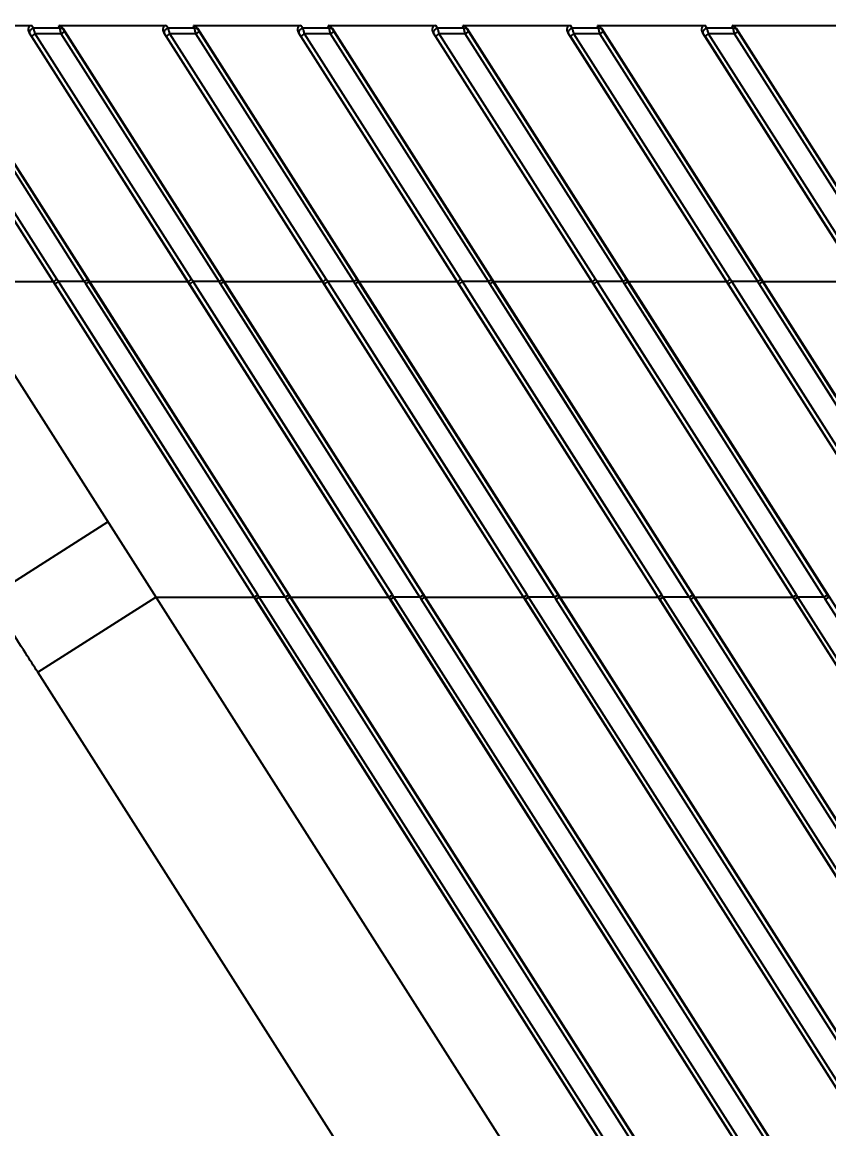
# Model space of a CAD drawing. Header units: millimetres. Extents: x 1409 to 26878, y 589 to 5187.
# Drawn here: x 2975.2 to 3032.7, y 1485.6 to 1564.6 of the extents above; entities that cross this region are included whole.
import ezdxf

# ---------------------------------------------------------------- set-up
doc = ezdxf.new("R2010")
doc.units = ezdxf.units.MM
doc.layers.add('细实线', color=7, linetype='Continuous', lineweight=18)
doc.styles.add('工程字', font='gbenor.shx', dxfattribs={"bigfont": 'gbcbig.shx'})
doc.dimstyles.new('ISO-200', dxfattribs={"dimtxt": 15, "dimasz": 5, "dimexe": 2, "dimexo": 1, "dimgap": 2, "dimtad": 1, "dimdsep": 46, "dimtxsty": '工程字', "dimcen": 2.5, "dimclrd": 3, "dimclre": 3, "dimclrt": 6, "dimadec": 0, "dimazin": 0, "dimtfac": 1, "dimtmove": 0, "dimatfit": 3, "dimfxl": 1, "dimarcsym": 0})

# ---------------------------------------------------------------- blocks, each defined once
blk = doc.blocks.new('*D135')
at = {"layer": 'Defpoints', "color": 0, "transparency": 16777216}
for p in [(3120.884, 1590.431), (2590.884, 1539.8), (3120.884, 1539.8)]:
    blk.add_point(p, dxfattribs=at)
at = {"layer": '细实线', "color": 3, "lineweight": -2, "transparency": 16777216}
for p, q in [((2590.884, 1540.8), (2590.884, 1592.431)), ((3120.884, 1540.8), (3120.884, 1592.431)), ((2595.884, 1590.431), (3115.884, 1590.431))]:
    blk.add_line(p, q, dxfattribs=at)
at = {"layer": '细实线', "color": 3, "transparency": 16777216}
for points in [[(2595.884, 1591.264), (2595.884, 1589.598), (2590.884, 1590.431)], [(3115.884, 1591.264), (3115.884, 1589.598), (3120.884, 1590.431)]]:
    blk.add_solid(points, dxfattribs=at)
at = {"layer": '细实线', "color": 6, "lineweight": 5, "transparency": 16777216, "insert": (2855.884, 1599.931), "char_height": 15, "attachment_point": 5, "style": '工程字'}
blk.add_mtext('530', dxfattribs=at)
blk = doc.blocks.new('*D136')
at = {"layer": 'Defpoints', "color": 0, "transparency": 16777216}
for p in [(3139.384, 1609.782), (2572.384, 1537.3), (3139.384, 1537.3)]:
    blk.add_point(p, dxfattribs=at)
at = {"layer": '细实线', "color": 3, "lineweight": -2, "transparency": 16777216}
for p, q in [((2572.384, 1538.3), (2572.384, 1611.782)), ((3139.384, 1538.3), (3139.384, 1611.782)), ((2577.384, 1609.782), (3134.384, 1609.782))]:
    blk.add_line(p, q, dxfattribs=at)
at = {"layer": '细实线', "color": 3, "transparency": 16777216}
for points in [[(2577.384, 1610.615), (2577.384, 1608.949), (2572.384, 1609.782)], [(3134.384, 1610.615), (3134.384, 1608.949), (3139.384, 1609.782)]]:
    blk.add_solid(points, dxfattribs=at)
at = {"layer": '细实线', "color": 6, "lineweight": 5, "transparency": 16777216, "insert": (2855.884, 1619.282), "char_height": 15, "attachment_point": 5, "style": '工程字'}
blk.add_mtext('567', dxfattribs=at)

msp = doc.modelspace()

# ---------------------------------------------------------------- linework, layer by layer
at = {"color": 7, "linetype": 'Continuous'}
for p, q in [((2958.7785, 1564.3004), (3153.6063, 1258.482)), ((2968.2057, 1564.3004), (2975.8805, 1564.3004)), ((2968.4965, 1564.1217), (3155.2993, 1270.9)), ((2976.021, 1564.1255), (2975.8805, 1564.3004)), ((2977.8921, 1564.1255), (2976.021, 1564.1255)), ((2977.8097, 1564.3004), (2985.4846, 1564.3004)), ((2977.8921, 1564.1255), (2977.8097, 1564.3004)), ((2978.1435, 1564.0303), (2978.1005, 1564.1217)), ((2978.1005, 1564.1217), (3155.2993, 1285.9754)), ((2985.625, 1564.1255), (2985.4846, 1564.3004)), ((2987.4961, 1564.1255), (2985.625, 1564.1255)), ((2987.4138, 1564.3004), (2995.0886, 1564.3004)), ((2987.4961, 1564.1255), (2987.4138, 1564.3004)), ((2987.7046, 1564.1217), (3155.2993, 1301.0507)), ((2987.7476, 1564.0303), (2987.7046, 1564.1217)), ((2995.2291, 1564.1255), (2995.0886, 1564.3004)), ((2997.1002, 1564.1255), (2995.2291, 1564.1255)), ((2997.0179, 1564.3004), (3004.6927, 1564.3004)), ((2997.1002, 1564.1255), (2997.0179, 1564.3004)), ((2997.3087, 1564.1217), (3155.2993, 1316.1261)), ((2997.3517, 1564.0303), (2997.3087, 1564.1217)), ((3004.8332, 1564.1255), (3004.6927, 1564.3004)), ((3006.7043, 1564.1255), (3004.8332, 1564.1255)), ((3006.622, 1564.3004), (3014.2968, 1564.3004)), ((3006.7043, 1564.1255), (3006.622, 1564.3004)), ((3006.9558, 1564.0303), (3006.9128, 1564.1217)), ((3006.9128, 1564.1217), (3155.2993, 1331.2015)), ((3014.4373, 1564.1255), (3014.2968, 1564.3004)), ((3016.3084, 1564.1255), (3014.4373, 1564.1255)), ((3016.2261, 1564.3004), (3023.9009, 1564.3004)), ((3016.3084, 1564.1255), (3016.2261, 1564.3004)), ((3016.5169, 1564.1217), (3155.2993, 1346.2769)), ((3016.5599, 1564.0303), (3016.5169, 1564.1217)), ((3024.0414, 1564.1255), (3023.9009, 1564.3004)), ((3025.9125, 1564.1255), (3024.0414, 1564.1255)), ((3025.8301, 1564.3004), (3033.505, 1564.3004)), ((3025.9125, 1564.1255), (3025.8301, 1564.3004)), ((3026.121, 1564.1217), (3155.2993, 1361.3523)), ((3026.1639, 1564.0303), (3026.121, 1564.1217)), ((2966.0989, 1563.7905), (3154.7795, 1267.6214)), ((2977.4305, 1546.039), (2966.276, 1563.5481)), ((2977.6831, 1546.2136), (2966.5286, 1563.7227)), ((2979.6378, 1546.0537), (2968.3815, 1563.7227)), ((2979.8893, 1546.2003), (2968.6329, 1563.8692)), ((2975.7683, 1563.7092), (2975.703, 1563.7905)), ((2975.703, 1563.7905), (3154.7795, 1282.6968)), ((2987.0346, 1546.039), (2975.8801, 1563.5481)), ((2977.9855, 1563.7227), (2976.1327, 1563.7227)), ((2987.2872, 1546.2136), (2976.1327, 1563.7227)), ((2989.2419, 1546.0537), (2977.9855, 1563.7227)), ((2989.4934, 1546.2003), (2978.237, 1563.8692)), ((2985.3724, 1563.7092), (2985.3071, 1563.7905)), ((2985.3071, 1563.7905), (3154.7795, 1297.7722)), ((2996.6386, 1546.039), (2985.4841, 1563.5481)), ((2987.5896, 1563.7227), (2985.7368, 1563.7227)), ((2996.8913, 1546.2136), (2985.7368, 1563.7227)), ((2998.846, 1546.0537), (2987.5896, 1563.7227)), ((2999.0975, 1546.2003), (2987.8411, 1563.8692)), ((2994.9112, 1563.7905), (3154.7795, 1312.8476)), ((2994.9765, 1563.7092), (2994.9112, 1563.7905)), ((3006.2427, 1546.039), (2995.0882, 1563.5481)), ((2997.1937, 1563.7227), (2995.3409, 1563.7227)), ((3006.4954, 1546.2136), (2995.3409, 1563.7227)), ((3008.4501, 1546.0537), (2997.1937, 1563.7227)), ((3008.7015, 1546.2003), (2997.4452, 1563.8692)), ((3004.5806, 1563.7092), (3004.5153, 1563.7905)), ((3004.5153, 1563.7905), (3154.7795, 1327.923)), ((3015.8468, 1546.039), (3004.6923, 1563.5481)), ((3006.7978, 1563.7227), (3004.945, 1563.7227)), ((3016.0995, 1546.2136), (3004.945, 1563.7227)), ((3018.0542, 1546.0537), (3006.7978, 1563.7227)), ((3018.3056, 1546.2003), (3007.0492, 1563.8692)), ((3014.1846, 1563.7092), (3014.1193, 1563.7905)), ((3014.1193, 1563.7905), (3154.7795, 1342.9983)), ((3025.4509, 1546.039), (3014.2964, 1563.5481)), ((3016.4019, 1563.7227), (3014.549, 1563.7227)), ((3025.7035, 1546.2136), (3014.549, 1563.7227)), ((3027.6582, 1546.0537), (3016.4019, 1563.7227)), ((3027.9097, 1546.2003), (3016.6533, 1563.8692)), ((3023.7887, 1563.7092), (3023.7234, 1563.7905)), ((3023.7234, 1563.7905), (3154.7795, 1358.0737)), ((3035.055, 1546.039), (3023.9005, 1563.5481)), ((3026.0059, 1563.7227), (3024.1531, 1563.7227)), ((3035.3076, 1546.2136), (3024.1531, 1563.7227)), ((3037.2623, 1546.0537), (3026.0059, 1563.7227)), ((3037.5138, 1546.2003), (3026.2574, 1563.8692)), ((2977.4144, 1546.0288), (2970.4188, 1546.0288)), ((2977.4144, 1546.0288), (2977.4305, 1546.039)), ((2977.5324, 1545.8791), (2977.4305, 1546.039)), ((2991.7541, 1523.5568), (2977.5324, 1545.8791)), ((2977.785, 1546.0537), (2977.6831, 1546.2136)), ((2979.6378, 1546.0537), (2977.785, 1546.0537)), ((2992.0061, 1523.7175), (2977.785, 1546.0537)), ((2979.7396, 1545.8938), (2979.6378, 1546.0537)), ((2993.9613, 1523.5568), (2979.7396, 1545.8938)), ((2979.9911, 1546.0405), (2979.8893, 1546.2003)), ((2980.0229, 1546.0288), (2979.9911, 1546.0405)), ((2994.2134, 1523.7174), (2979.9911, 1546.0405)), ((2987.0185, 1546.0288), (2980.0229, 1546.0288)), ((2987.0185, 1546.0288), (2987.0346, 1546.039)), ((2987.1364, 1545.8791), (2987.0346, 1546.039)), ((3001.3581, 1523.5568), (2987.1364, 1545.8791)), ((2987.3891, 1546.0537), (2987.2872, 1546.2136)), ((2989.2419, 1546.0537), (2987.3891, 1546.0537)), ((3001.6102, 1523.7175), (2987.3891, 1546.0537)), ((2989.3437, 1545.8938), (2989.2419, 1546.0537)), ((3003.5654, 1523.5568), (2989.3437, 1545.8938)), ((2989.5952, 1546.0405), (2989.4934, 1546.2003)), ((2989.627, 1546.0288), (2989.5952, 1546.0405)), ((3003.8174, 1523.7174), (2989.5952, 1546.0405)), ((2996.6226, 1546.0288), (2989.627, 1546.0288)), ((2996.6226, 1546.0288), (2996.6386, 1546.039)), ((2996.7405, 1545.8791), (2996.6386, 1546.039)), ((3010.9622, 1523.5568), (2996.7405, 1545.8791)), ((2996.9932, 1546.0537), (2996.8913, 1546.2136)), ((2998.846, 1546.0537), (2996.9932, 1546.0537)), ((3002.166, 1537.9291), (2996.9932, 1546.0537)), ((3011.2143, 1523.7175), (2996.9932, 1546.0537)), ((2998.9478, 1545.8938), (2998.846, 1546.0537)), ((3013.1695, 1523.5568), (2998.9478, 1545.8938)), ((2999.1993, 1546.0405), (2999.0975, 1546.2003)), ((2999.2311, 1546.0288), (2999.1993, 1546.0405)), ((3013.4215, 1523.7174), (2999.1993, 1546.0405)), ((3004.3982, 1537.8803), (2999.1993, 1546.0405)), ((3006.2267, 1546.0288), (2999.2311, 1546.0288)), ((3006.2267, 1546.0288), (3006.2427, 1546.039)), ((3006.3446, 1545.8791), (3006.2427, 1546.039)), ((3011.5176, 1537.7596), (3006.3446, 1545.8791)), ((3020.5663, 1523.5568), (3006.3446, 1545.8791)), ((3006.5972, 1546.0537), (3006.4954, 1546.2136)), ((3008.4501, 1546.0537), (3006.5972, 1546.0537)), ((3020.8184, 1523.7175), (3006.5972, 1546.0537)), ((3008.5519, 1545.8938), (3008.4501, 1546.0537)), ((3022.7735, 1523.5568), (3008.5519, 1545.8938)), ((3013.7506, 1537.7285), (3008.5519, 1545.8938)), ((3008.8033, 1546.0405), (3008.7015, 1546.2003)), ((3008.8352, 1546.0288), (3008.8033, 1546.0405)), ((3023.0256, 1523.7174), (3008.8033, 1546.0405)), ((3014.0023, 1537.8803), (3008.8033, 1546.0405)), ((3015.8307, 1546.0288), (3008.8352, 1546.0288)), ((3015.8307, 1546.0288), (3015.8468, 1546.039)), ((3015.9487, 1545.8791), (3015.8468, 1546.039)), ((3021.1217, 1537.7596), (3015.9487, 1545.8791)), ((3030.1704, 1523.5568), (3015.9487, 1545.8791)), ((3016.2013, 1546.0537), (3016.0995, 1546.2136)), ((3018.0542, 1546.0537), (3016.2013, 1546.0537)), ((3030.4224, 1523.7175), (3016.2013, 1546.0537)), ((3018.156, 1545.8938), (3018.0542, 1546.0537)), ((3032.3776, 1523.5568), (3018.156, 1545.8938)), ((3018.4074, 1546.0405), (3018.3056, 1546.2003)), ((3018.4392, 1546.0288), (3018.4074, 1546.0405)), ((3032.6297, 1523.7174), (3018.4074, 1546.0405)), ((3023.6064, 1537.8803), (3018.4074, 1546.0405)), ((3025.4348, 1546.0288), (3018.4392, 1546.0288)), ((3025.4348, 1546.0288), (3025.4509, 1546.039)), ((3025.5528, 1545.8791), (3025.4509, 1546.039)), ((3039.7745, 1523.5568), (3025.5528, 1545.8791)), ((3025.8054, 1546.0537), (3025.7035, 1546.2136)), ((3027.6582, 1546.0537), (3025.8054, 1546.0537)), ((3040.0265, 1523.7175), (3025.8054, 1546.0537)), ((3027.76, 1545.8938), (3027.6582, 1546.0537)), ((3041.9817, 1523.5568), (3027.76, 1545.8938)), ((3032.9588, 1537.7285), (3027.76, 1545.8938)), ((3028.0115, 1546.0405), (3027.9097, 1546.2003)), ((3028.0433, 1546.0288), (3028.0115, 1546.0405)), ((3042.2338, 1523.7174), (3028.0115, 1546.0405)), ((3033.2105, 1537.8803), (3028.0115, 1546.0405)), ((3035.0389, 1546.0288), (3028.0433, 1546.0288)), ((3006.6642, 1530.8641), (3002.166, 1537.9291)), ((3016.016, 1530.699), (3011.5176, 1537.7596)), ((3018.2571, 1530.6504), (3013.7506, 1537.7285)), ((3018.509, 1530.8066), (3014.0023, 1537.8803)), ((3025.6201, 1530.699), (3021.1217, 1537.7596)), ((2999.0333, 1527.206), (2994.5966, 1534.1697)), ((3001.2611, 1527.176), (2996.8382, 1534.1228)), ((3001.5131, 1527.3343), (2997.09, 1534.2768)), ((2992.0061, 1523.7175), (2987.456, 1530.8641)), ((3001.6102, 1523.7175), (2997.0601, 1530.8641)), ((3011.2143, 1523.7175), (3006.6642, 1530.8641)), ((3020.5663, 1523.5568), (3016.016, 1530.699)), ((3020.8184, 1523.7175), (3016.2682, 1530.8641)), ((3022.7735, 1523.5568), (3018.2571, 1530.6504)), ((3023.0256, 1523.7174), (3018.509, 1530.8066)), ((3030.1704, 1523.5568), (3025.6201, 1530.699)), ((2972.8911, 1523.5568), (2981.3133, 1528.9279)), ((3001.3581, 1523.5568), (2999.0333, 1527.206)), ((3003.5654, 1523.5568), (3001.2611, 1527.176)), ((3003.8174, 1523.7174), (3001.5131, 1527.3343)), ((3013.1695, 1523.5568), (3010.8652, 1527.176)), ((3032.6297, 1523.7174), (3030.3253, 1527.3343)), ((2976.3117, 1518.1906), (2984.735, 1523.5568)), ((2984.735, 1523.5568), (2991.7541, 1523.5568)), ((2991.7541, 1523.5568), (2992.0061, 1523.7175)), ((2991.8564, 1523.3963), (2991.7541, 1523.5568)), ((2991.8564, 1523.3963), (2992.1084, 1523.5568)), ((3114.3886, 1331.0591), (2991.8564, 1523.3963)), ((2992.1084, 1523.5568), (2992.0061, 1523.7175)), ((2993.9613, 1523.5568), (2992.1084, 1523.5568)), ((3114.6407, 1331.2197), (2992.1084, 1523.5568)), ((2993.9613, 1523.5568), (2994.2134, 1523.7174)), ((2994.0636, 1523.3963), (2993.9613, 1523.5568)), ((2994.0636, 1523.3963), (2994.3157, 1523.5568)), ((3114.3886, 1334.5238), (2994.0636, 1523.3963)), ((2994.3157, 1523.5568), (2994.2134, 1523.7174)), ((2994.3157, 1523.5568), (3001.3581, 1523.5568)), ((3114.6407, 1334.6844), (2994.3157, 1523.5568)), ((3001.3581, 1523.5568), (3001.6102, 1523.7175)), ((3001.4604, 1523.3963), (3001.3581, 1523.5568)), ((3001.4604, 1523.3963), (3001.7125, 1523.5568)), ((3114.3886, 1346.1345), (3001.4604, 1523.3963)), ((3001.7125, 1523.5568), (3001.6102, 1523.7175)), ((3003.5654, 1523.5568), (3001.7125, 1523.5568)), ((3114.6407, 1346.2951), (3001.7125, 1523.5568)), ((3003.5654, 1523.5568), (3003.8174, 1523.7174)), ((3003.6677, 1523.3963), (3003.5654, 1523.5568)), ((3003.6677, 1523.3963), (3003.9197, 1523.5568)), ((3114.3886, 1349.5992), (3003.6677, 1523.3963)), ((3003.9197, 1523.5568), (3003.8174, 1523.7174)), ((3003.9197, 1523.5568), (3010.9622, 1523.5568)), ((3114.6407, 1349.7598), (3003.9197, 1523.5568)), ((3010.9622, 1523.5568), (3011.2143, 1523.7175)), ((3011.0645, 1523.3963), (3010.9622, 1523.5568)), ((3011.0645, 1523.3963), (3011.3166, 1523.5568)), ((3114.3886, 1361.2099), (3011.0645, 1523.3963)), ((3011.3166, 1523.5568), (3011.2143, 1523.7175)), ((3013.1695, 1523.5568), (3011.3166, 1523.5568)), ((3114.6407, 1361.3705), (3011.3166, 1523.5568)), ((3013.1695, 1523.5568), (3013.4215, 1523.7174)), ((3013.2718, 1523.3963), (3013.1695, 1523.5568)), ((3013.2718, 1523.3963), (3013.5238, 1523.5568)), ((3114.3886, 1364.6746), (3013.2718, 1523.3963)), ((3013.5238, 1523.5568), (3013.4215, 1523.7174)), ((3013.5238, 1523.5568), (3020.5663, 1523.5568)), ((3114.6407, 1364.8351), (3013.5238, 1523.5568)), ((3020.5663, 1523.5568), (3020.8184, 1523.7175)), ((3020.6686, 1523.3963), (3020.5663, 1523.5568)), ((3020.6686, 1523.3963), (3020.9207, 1523.5568)), ((3114.3886, 1376.2853), (3020.6686, 1523.3963)), ((3020.9207, 1523.5568), (3020.8184, 1523.7175)), ((3022.7735, 1523.5568), (3020.9207, 1523.5568)), ((3114.6407, 1376.4459), (3020.9207, 1523.5568)), ((3022.7735, 1523.5568), (3023.0256, 1523.7174)), ((3022.8759, 1523.3963), (3022.7735, 1523.5568)), ((3022.8759, 1523.3963), (3023.1279, 1523.5568)), ((3114.3886, 1379.75), (3022.8759, 1523.3963)), ((3023.1279, 1523.5568), (3023.0256, 1523.7174)), ((3023.1279, 1523.5568), (3030.1704, 1523.5568)), ((3114.6407, 1379.9105), (3023.1279, 1523.5568)), ((3030.1704, 1523.5568), (3030.4224, 1523.7175)), ((3030.2727, 1523.3963), (3030.1704, 1523.5568)), ((3030.2727, 1523.3963), (3030.5247, 1523.5568)), ((3114.3886, 1391.3607), (3030.2727, 1523.3963)), ((3030.5247, 1523.5568), (3030.4224, 1523.7175)), ((3032.3776, 1523.5568), (3030.5247, 1523.5568)), ((3114.6407, 1391.5212), (3030.5247, 1523.5568)), ((3032.3776, 1523.5568), (3032.6297, 1523.7174)), ((3032.4799, 1523.3963), (3032.3776, 1523.5568)), ((3032.4799, 1523.3963), (3032.732, 1523.5568)), ((3114.3886, 1394.8253), (3032.4799, 1523.3963)), ((3032.732, 1523.5568), (3032.6297, 1523.7174)), ((3106.2173, 1314.2795), (2976.3117, 1518.1906))]:
    msp.add_line(p, q, dxfattribs=at)
for points in [[(2987.2037, 1530.699), (2982.7054, 1537.7596), (2980.2496, 1541.6141), (2977.5324, 1545.8791)], [(2987.456, 1530.8641), (2982.9578, 1537.9291), (2980.5022, 1541.786), (2977.785, 1546.0537)], [(2989.4449, 1530.6504), (2984.9384, 1537.7285), (2982.4699, 1541.6056), (2979.7396, 1545.8938)], [(2987.4859, 1534.2768), (2982.7215, 1541.7549), (2979.9911, 1546.0405)], [(2994.5966, 1534.1697), (2989.8537, 1541.6141), (2987.1364, 1545.8791)], [(2997.0601, 1530.8641), (2992.5619, 1537.9291), (2990.1063, 1541.786), (2987.3891, 1546.0537)], [(2996.8382, 1534.1228), (2992.074, 1541.6056), (2989.3437, 1545.8938)], [(2997.09, 1534.2768), (2992.3255, 1541.7549), (2989.5952, 1546.0405)], [(3004.2007, 1534.1697), (2999.4578, 1541.6141), (2996.7405, 1545.8791)], [(3010.8652, 1527.176), (3006.4423, 1534.1228), (3004.1465, 1537.7285), (3001.678, 1541.6056), (2998.9478, 1545.8938)], [(3016.2682, 1530.8641), (3011.77, 1537.9291), (3009.3144, 1541.786), (3006.5972, 1546.0537)], [(3023.6612, 1534.337), (3018.9185, 1541.786), (3016.2013, 1546.0537)], [(3025.6504, 1534.1228), (3020.8862, 1541.6056), (3018.156, 1545.8938)], [(3033.0129, 1534.1697), (3028.27, 1541.6141), (3025.5528, 1545.8791)], [(3033.2653, 1534.337), (3028.5226, 1541.786), (3025.8054, 1546.0537)], [(3013.4215, 1523.7174), (3008.9049, 1530.8066), (3006.6941, 1534.2768), (3004.3982, 1537.8803)], [(3030.3253, 1527.3343), (3025.9022, 1534.2768), (3023.6064, 1537.8803)], [(2994.2134, 1523.7174), (2989.6968, 1530.8066), (2987.4859, 1534.2768)], [(3010.9622, 1523.5568), (3006.4119, 1530.699), (3004.2007, 1534.1697)], [(3030.4224, 1523.7175), (3025.8723, 1530.8641), (3023.6612, 1534.337)], [(3032.3776, 1523.5568), (3027.8612, 1530.6504), (3025.6504, 1534.1228)], [(2991.7541, 1523.5568), (2989.4292, 1527.206), (2987.2037, 1530.699)], [(2993.9613, 1523.5568), (2991.657, 1527.176), (2989.4449, 1530.6504)]]:
    msp.add_lwpolyline(points, dxfattribs=at)
for centre, major_axis, ratio, start_param, end_param in [((2975.9648, 1563.9388), (-0.2343, 0.314), 0.7653352, -0.5188282, 1.474543), ((2977.8591, 1563.9388), (-0.1493, 0.341), 0.8056835, -1.3796573, -0.3390298), ((2985.5688, 1563.9388), (-0.2343, 0.314), 0.7653352, -0.5188282, 1.474543), ((2987.4632, 1563.9388), (-0.1493, 0.341), 0.8056835, -1.3796573, -0.3390298), ((2995.1729, 1563.9388), (-0.2343, 0.314), 0.7653352, -0.5188282, 1.474543), ((2997.0673, 1563.9388), (-0.1493, 0.341), 0.8056835, -1.3796573, -0.3390298), ((3004.777, 1563.9388), (-0.2343, 0.314), 0.7653352, -0.5188282, 1.474543), ((3006.6714, 1563.9388), (-0.1493, 0.341), 0.8056835, -1.3796573, -0.3390298), ((3014.3811, 1563.9388), (-0.2343, 0.314), 0.7653352, -0.5188282, 1.474543), ((3016.2755, 1563.9388), (-0.1493, 0.341), 0.8056835, -1.3796573, -0.3390298), ((3023.9852, 1563.9388), (-0.2343, 0.314), 0.7653352, -0.5188282, 1.474543), ((3025.8795, 1563.9388), (-0.1493, 0.341), 0.8056835, -1.3796573, -0.3390298)]:
    msp.add_ellipse(centre, major_axis=major_axis, ratio=ratio, start_param=start_param, end_param=end_param, dxfattribs=at)
for points, knots in [([(2975.7683, 1563.7092), (2975.7588, 1563.7268), (2975.7449, 1563.7663), (2975.742, 1563.8303), (2975.7563, 1563.8963), (2975.7867, 1563.9602), (2975.8311, 1564.0185), (2975.887, 1564.0676), (2975.951, 1564.1048), (2975.9975, 1564.1204), (2976.021, 1564.1255)], [0, 0, 0, 0, 0.1084456, 0.2222064, 0.3428341, 0.470077, 0.6022317, 0.7366336, 0.8701906, 1, 1, 1, 1]), ([(2976.1327, 1563.7227), (2976.1226, 1563.7625), (2976.1026, 1563.8394), (2976.0731, 1563.9483), (2976.0464, 1564.0429), (2976.029, 1564.1002), (2976.021, 1564.1255)], [0, 0, 0, 0, 0.2948555, 0.5700146, 0.8098999, 1, 1, 1, 1]), ([(2977.8921, 1564.1255), (2977.9169, 1564.1286), (2977.9663, 1564.1294), (2978.037, 1564.1131), (2978.0984, 1564.0803), (2978.1306, 1564.0481), (2978.1435, 1564.0303)], [0, 0, 0, 0, 0.2666882, 0.5222153, 0.7658226, 1, 1, 1, 1]), ([(2977.9855, 1563.7227), (2977.9755, 1563.7622), (2977.9563, 1563.8387), (2977.9303, 1563.9476), (2977.9115, 1564.0306), (2977.8993, 1564.0883), (2977.8943, 1564.1137), (2977.8921, 1564.1255)], [0, 0, 0, 0, 0.2960219, 0.5720543, 0.8118123, 0.9132539, 1, 1, 1, 1]), ([(2978.237, 1563.8692), (2978.2274, 1563.8843), (2978.2089, 1563.9139), (2978.1831, 1563.9568), (2978.164, 1563.9904), (2978.1513, 1564.0145), (2978.1459, 1564.0253), (2978.1435, 1564.0303)], [0, 0, 0, 0, 0.2883649, 0.5620024, 0.8056844, 0.9103883, 1, 1, 1, 1]), ([(2985.3724, 1563.7092), (2985.3628, 1563.7268), (2985.349, 1563.7663), (2985.3461, 1563.8303), (2985.3604, 1563.8963), (2985.3908, 1563.9602), (2985.4352, 1564.0185), (2985.4911, 1564.0676), (2985.555, 1564.1048), (2985.6016, 1564.1204), (2985.625, 1564.1255)], [0, 0, 0, 0, 0.1084456, 0.2222064, 0.3428341, 0.470077, 0.6022317, 0.7366336, 0.8701906, 1, 1, 1, 1]), ([(2985.7368, 1563.7227), (2985.7266, 1563.7625), (2985.7067, 1563.8394), (2985.6772, 1563.9483), (2985.6504, 1564.0429), (2985.6331, 1564.1002), (2985.625, 1564.1255)], [0, 0, 0, 0, 0.2948555, 0.5700146, 0.8098999, 1, 1, 1, 1]), ([(2987.4961, 1564.1255), (2987.5209, 1564.1286), (2987.5704, 1564.1294), (2987.6411, 1564.1131), (2987.7025, 1564.0803), (2987.7347, 1564.0481), (2987.7476, 1564.0303)], [0, 0, 0, 0, 0.2666882, 0.5222153, 0.7658226, 1, 1, 1, 1]), ([(2987.5896, 1563.7227), (2987.5795, 1563.7622), (2987.5604, 1563.8387), (2987.5344, 1563.9476), (2987.5156, 1564.0306), (2987.5034, 1564.0883), (2987.4983, 1564.1137), (2987.4961, 1564.1255)], [0, 0, 0, 0, 0.2960219, 0.5720543, 0.8118123, 0.9132539, 1, 1, 1, 1]), ([(2987.8411, 1563.8692), (2987.8315, 1563.8843), (2987.8129, 1563.9139), (2987.7872, 1563.9568), (2987.7681, 1563.9904), (2987.7554, 1564.0145), (2987.75, 1564.0253), (2987.7476, 1564.0303)], [0, 0, 0, 0, 0.2883649, 0.5620024, 0.8056844, 0.9103883, 1, 1, 1, 1]), ([(2994.9765, 1563.7092), (2994.9669, 1563.7268), (2994.9531, 1563.7663), (2994.9502, 1563.8303), (2994.9645, 1563.8963), (2994.9949, 1563.9602), (2995.0393, 1564.0185), (2995.0952, 1564.0676), (2995.1591, 1564.1048), (2995.2057, 1564.1204), (2995.2291, 1564.1255)], [0, 0, 0, 0, 0.1084456, 0.2222064, 0.3428341, 0.470077, 0.6022317, 0.7366336, 0.8701906, 1, 1, 1, 1]), ([(2995.3409, 1563.7227), (2995.3307, 1563.7625), (2995.3108, 1563.8394), (2995.2813, 1563.9483), (2995.2545, 1564.0429), (2995.2372, 1564.1002), (2995.2291, 1564.1255)], [0, 0, 0, 0, 0.2948555, 0.5700146, 0.8098999, 1, 1, 1, 1]), ([(2997.1002, 1564.1255), (2997.125, 1564.1286), (2997.1745, 1564.1294), (2997.2452, 1564.1131), (2997.3065, 1564.0803), (2997.3388, 1564.0481), (2997.3517, 1564.0303)], [0, 0, 0, 0, 0.2666882, 0.5222153, 0.7658226, 1, 1, 1, 1]), ([(2997.1937, 1563.7227), (2997.1836, 1563.7622), (2997.1645, 1563.8387), (2997.1385, 1563.9476), (2997.1197, 1564.0306), (2997.1075, 1564.0883), (2997.1024, 1564.1137), (2997.1002, 1564.1255)], [0, 0, 0, 0, 0.2960219, 0.5720543, 0.8118123, 0.9132539, 1, 1, 1, 1]), ([(2997.4452, 1563.8692), (2997.4355, 1563.8843), (2997.417, 1563.9139), (2997.3913, 1563.9568), (2997.3722, 1563.9904), (2997.3594, 1564.0145), (2997.3541, 1564.0253), (2997.3517, 1564.0303)], [0, 0, 0, 0, 0.2883649, 0.5620024, 0.8056844, 0.9103883, 1, 1, 1, 1]), ([(3004.5806, 1563.7092), (3004.571, 1563.7268), (3004.5572, 1563.7663), (3004.5543, 1563.8303), (3004.5686, 1563.8963), (3004.5989, 1563.9602), (3004.6434, 1564.0185), (3004.6993, 1564.0676), (3004.7632, 1564.1048), (3004.8097, 1564.1204), (3004.8332, 1564.1255)], [0, 0, 0, 0, 0.1084456, 0.2222064, 0.3428341, 0.470077, 0.6022317, 0.7366336, 0.8701906, 1, 1, 1, 1]), ([(3004.945, 1563.7227), (3004.9348, 1563.7625), (3004.9148, 1563.8394), (3004.8854, 1563.9483), (3004.8586, 1564.0429), (3004.8413, 1564.1002), (3004.8332, 1564.1255)], [0, 0, 0, 0, 0.2948555, 0.5700146, 0.8098999, 1, 1, 1, 1]), ([(3006.7043, 1564.1255), (3006.7291, 1564.1286), (3006.7786, 1564.1294), (3006.8492, 1564.1131), (3006.9106, 1564.0803), (3006.9429, 1564.0481), (3006.9558, 1564.0303)], [0, 0, 0, 0, 0.2666882, 0.5222153, 0.7658226, 1, 1, 1, 1]), ([(3006.7978, 1563.7227), (3006.7877, 1563.7622), (3006.7686, 1563.8387), (3006.7425, 1563.9476), (3006.7238, 1564.0306), (3006.7116, 1564.0883), (3006.7065, 1564.1137), (3006.7043, 1564.1255)], [0, 0, 0, 0, 0.2960219, 0.5720543, 0.8118123, 0.9132539, 1, 1, 1, 1]), ([(3007.0492, 1563.8692), (3007.0396, 1563.8843), (3007.0211, 1563.9139), (3006.9954, 1563.9568), (3006.9763, 1563.9904), (3006.9635, 1564.0145), (3006.9581, 1564.0253), (3006.9558, 1564.0303)], [0, 0, 0, 0, 0.2883649, 0.5620024, 0.8056844, 0.9103883, 1, 1, 1, 1]), ([(3014.1846, 1563.7092), (3014.1751, 1563.7268), (3014.1612, 1563.7663), (3014.1584, 1563.8303), (3014.1727, 1563.8963), (3014.203, 1563.9602), (3014.2475, 1564.0185), (3014.3033, 1564.0676), (3014.3673, 1564.1048), (3014.4138, 1564.1204), (3014.4373, 1564.1255)], [0, 0, 0, 0, 0.1084456, 0.2222064, 0.3428341, 0.470077, 0.6022317, 0.7366336, 0.8701906, 1, 1, 1, 1]), ([(3014.549, 1563.7227), (3014.5389, 1563.7625), (3014.5189, 1563.8394), (3014.4895, 1563.9483), (3014.4627, 1564.0429), (3014.4454, 1564.1002), (3014.4373, 1564.1255)], [0, 0, 0, 0, 0.2948555, 0.5700146, 0.8098999, 1, 1, 1, 1]), ([(3016.3084, 1564.1255), (3016.3332, 1564.1286), (3016.3826, 1564.1294), (3016.4533, 1564.1131), (3016.5147, 1564.0803), (3016.547, 1564.0481), (3016.5599, 1564.0303)], [0, 0, 0, 0, 0.2666882, 0.5222153, 0.7658226, 1, 1, 1, 1]), ([(3016.4019, 1563.7227), (3016.3918, 1563.7622), (3016.3727, 1563.8387), (3016.3466, 1563.9476), (3016.3278, 1564.0306), (3016.3157, 1564.0883), (3016.3106, 1564.1137), (3016.3084, 1564.1255)], [0, 0, 0, 0, 0.2960219, 0.5720543, 0.8118123, 0.9132539, 1, 1, 1, 1]), ([(3016.6533, 1563.8692), (3016.6437, 1563.8843), (3016.6252, 1563.9139), (3016.5994, 1563.9568), (3016.5804, 1563.9904), (3016.5676, 1564.0145), (3016.5622, 1564.0253), (3016.5599, 1564.0303)], [0, 0, 0, 0, 0.2883649, 0.5620024, 0.8056844, 0.9103883, 1, 1, 1, 1]), ([(3023.7887, 1563.7092), (3023.7792, 1563.7268), (3023.7653, 1563.7663), (3023.7624, 1563.8303), (3023.7767, 1563.8963), (3023.8071, 1563.9602), (3023.8515, 1564.0185), (3023.9074, 1564.0676), (3023.9714, 1564.1048), (3024.0179, 1564.1204), (3024.0414, 1564.1255)], [0, 0, 0, 0, 0.1084456, 0.2222064, 0.3428341, 0.470077, 0.6022317, 0.7366336, 0.8701906, 1, 1, 1, 1]), ([(3024.1531, 1563.7227), (3024.143, 1563.7625), (3024.123, 1563.8394), (3024.0935, 1563.9483), (3024.0668, 1564.0429), (3024.0495, 1564.1002), (3024.0414, 1564.1255)], [0, 0, 0, 0, 0.2948555, 0.5700146, 0.8098999, 1, 1, 1, 1]), ([(3025.9125, 1564.1255), (3025.9373, 1564.1286), (3025.9867, 1564.1294), (3026.0574, 1564.1131), (3026.1188, 1564.0803), (3026.151, 1564.0481), (3026.1639, 1564.0303)], [0, 0, 0, 0, 0.2666882, 0.5222153, 0.7658226, 1, 1, 1, 1]), ([(3026.0059, 1563.7227), (3025.9959, 1563.7622), (3025.9768, 1563.8387), (3025.9507, 1563.9476), (3025.9319, 1564.0306), (3025.9197, 1564.0883), (3025.9147, 1564.1137), (3025.9125, 1564.1255)], [0, 0, 0, 0, 0.2960219, 0.5720543, 0.8118123, 0.9132539, 1, 1, 1, 1]), ([(3026.2574, 1563.8692), (3026.2478, 1563.8843), (3026.2293, 1563.9139), (3026.2035, 1563.9568), (3026.1844, 1563.9904), (3026.1717, 1564.0145), (3026.1663, 1564.0253), (3026.1639, 1564.0303)], [0, 0, 0, 0, 0.2883649, 0.5620024, 0.8056844, 0.9103883, 1, 1, 1, 1]), ([(2975.8801, 1563.5481), (2975.8701, 1563.5637), (2975.8504, 1563.5941), (2975.8212, 1563.6373), (2975.7942, 1563.6755), (2975.7766, 1563.6989), (2975.7683, 1563.7092)], [0, 0, 0, 0, 0.2838052, 0.5537507, 0.7974602, 1, 1, 1, 1]), ([(2975.8801, 1563.5481), (2975.8804, 1563.5485), (2975.8812, 1563.5496), (2975.8836, 1563.5521), (2975.888, 1563.5561), (2975.895, 1563.5619), (2975.9041, 1563.5689), (2975.9152, 1563.5772), (2975.9283, 1563.5867), (2975.9432, 1563.5972), (2975.9662, 1563.6132), (2975.9984, 1563.6351), (2976.0404, 1563.6631), (2976.0857, 1563.6926), (2976.1168, 1563.7126), (2976.1327, 1563.7227)], [0, 0, 0, 0, 0.0054472, 0.0129493, 0.0341826, 0.0636706, 0.1011867, 0.146426, 0.1990042, 0.2584491, 0.3242505, 0.4725208, 0.6385477, 0.8165036, 1, 1, 1, 1]), ([(2977.9855, 1563.7227), (2978.0008, 1563.7324), (2978.0308, 1563.7513), (2978.0746, 1563.7784), (2978.1154, 1563.8032), (2978.1471, 1563.822), (2978.1699, 1563.8352), (2978.1848, 1563.8436), (2978.1981, 1563.851), (2978.2096, 1563.8571), (2978.2192, 1563.862), (2978.2269, 1563.8657), (2978.2321, 1563.8678), (2978.2352, 1563.8689), (2978.2365, 1563.8692), (2978.237, 1563.8692)], [0, 0, 0, 0, 0.185904, 0.364799, 0.5307095, 0.6782195, 0.7435237, 0.8024552, 0.8545437, 0.8993552, 0.9365368, 0.9658098, 0.9869696, 0.9944923, 1, 1, 1, 1]), ([(2985.4841, 1563.5481), (2985.4742, 1563.5637), (2985.4545, 1563.5941), (2985.4253, 1563.6373), (2985.3982, 1563.6755), (2985.3807, 1563.6989), (2985.3724, 1563.7092)], [0, 0, 0, 0, 0.2838052, 0.5537507, 0.7974602, 1, 1, 1, 1]), ([(2985.4841, 1563.5481), (2985.4844, 1563.5485), (2985.4853, 1563.5496), (2985.4877, 1563.5521), (2985.4921, 1563.5561), (2985.4991, 1563.5619), (2985.5082, 1563.5689), (2985.5193, 1563.5772), (2985.5324, 1563.5867), (2985.5472, 1563.5972), (2985.5702, 1563.6132), (2985.6024, 1563.6351), (2985.6445, 1563.6631), (2985.6897, 1563.6926), (2985.7209, 1563.7126), (2985.7368, 1563.7227)], [0, 0, 0, 0, 0.0054472, 0.0129493, 0.0341826, 0.0636706, 0.1011867, 0.146426, 0.1990042, 0.2584491, 0.3242505, 0.4725208, 0.6385477, 0.8165036, 1, 1, 1, 1]), ([(2987.5896, 1563.7227), (2987.6049, 1563.7324), (2987.6348, 1563.7513), (2987.6787, 1563.7784), (2987.7195, 1563.8032), (2987.7512, 1563.822), (2987.774, 1563.8352), (2987.7889, 1563.8436), (2987.8022, 1563.851), (2987.8136, 1563.8571), (2987.8233, 1563.862), (2987.831, 1563.8657), (2987.8362, 1563.8678), (2987.8393, 1563.8689), (2987.8406, 1563.8692), (2987.8411, 1563.8692)], [0, 0, 0, 0, 0.185904, 0.364799, 0.5307095, 0.6782195, 0.7435237, 0.8024552, 0.8545437, 0.8993552, 0.9365368, 0.9658098, 0.9869696, 0.9944923, 1, 1, 1, 1]), ([(2995.0882, 1563.5481), (2995.0783, 1563.5637), (2995.0585, 1563.5941), (2995.0294, 1563.6373), (2995.0023, 1563.6755), (2994.9848, 1563.6989), (2994.9765, 1563.7092)], [0, 0, 0, 0, 0.2838052, 0.5537507, 0.7974602, 1, 1, 1, 1]), ([(2995.0882, 1563.5481), (2995.0885, 1563.5485), (2995.0893, 1563.5496), (2995.0917, 1563.5521), (2995.0962, 1563.5561), (2995.1032, 1563.5619), (2995.1123, 1563.5689), (2995.1234, 1563.5772), (2995.1364, 1563.5867), (2995.1513, 1563.5972), (2995.1743, 1563.6132), (2995.2065, 1563.6351), (2995.2485, 1563.6631), (2995.2938, 1563.6926), (2995.325, 1563.7126), (2995.3409, 1563.7227)], [0, 0, 0, 0, 0.0054472, 0.0129493, 0.0341826, 0.0636706, 0.1011867, 0.146426, 0.1990042, 0.2584491, 0.3242505, 0.4725208, 0.6385477, 0.8165036, 1, 1, 1, 1]), ([(2997.1937, 1563.7227), (2997.2089, 1563.7324), (2997.2389, 1563.7513), (2997.2827, 1563.7784), (2997.3236, 1563.8032), (2997.3553, 1563.822), (2997.3781, 1563.8352), (2997.393, 1563.8436), (2997.4062, 1563.851), (2997.4177, 1563.8571), (2997.4274, 1563.862), (2997.435, 1563.8657), (2997.4402, 1563.8678), (2997.4434, 1563.8689), (2997.4446, 1563.8692), (2997.4452, 1563.8692)], [0, 0, 0, 0, 0.185904, 0.364799, 0.5307095, 0.6782195, 0.7435237, 0.8024552, 0.8545437, 0.8993552, 0.9365368, 0.9658098, 0.9869696, 0.9944923, 1, 1, 1, 1]), ([(3004.6923, 1563.5481), (3004.6823, 1563.5637), (3004.6626, 1563.5941), (3004.6334, 1563.6373), (3004.6064, 1563.6755), (3004.5888, 1563.6989), (3004.5806, 1563.7092)], [0, 0, 0, 0, 0.2838052, 0.5537507, 0.7974602, 1, 1, 1, 1]), ([(3004.6923, 1563.5481), (3004.6926, 1563.5485), (3004.6934, 1563.5496), (3004.6958, 1563.5521), (3004.7003, 1563.5561), (3004.7073, 1563.5619), (3004.7164, 1563.5689), (3004.7275, 1563.5772), (3004.7405, 1563.5867), (3004.7554, 1563.5972), (3004.7784, 1563.6132), (3004.8106, 1563.6351), (3004.8526, 1563.6631), (3004.8979, 1563.6926), (3004.9291, 1563.7126), (3004.945, 1563.7227)], [0, 0, 0, 0, 0.0054472, 0.0129493, 0.0341826, 0.0636706, 0.1011867, 0.146426, 0.1990042, 0.2584491, 0.3242505, 0.4725208, 0.6385477, 0.8165036, 1, 1, 1, 1]), ([(3006.7978, 1563.7227), (3006.813, 1563.7324), (3006.843, 1563.7513), (3006.8868, 1563.7784), (3006.9277, 1563.8032), (3006.9593, 1563.822), (3006.9822, 1563.8352), (3006.9971, 1563.8436), (3007.0103, 1563.851), (3007.0218, 1563.8571), (3007.0314, 1563.862), (3007.0391, 1563.8657), (3007.0443, 1563.8678), (3007.0475, 1563.8689), (3007.0487, 1563.8692), (3007.0492, 1563.8692)], [0, 0, 0, 0, 0.185904, 0.364799, 0.5307095, 0.6782195, 0.7435237, 0.8024552, 0.8545437, 0.8993552, 0.9365368, 0.9658098, 0.9869696, 0.9944923, 1, 1, 1, 1]), ([(3014.2964, 1563.5481), (3014.2864, 1563.5637), (3014.2667, 1563.5941), (3014.2375, 1563.6373), (3014.2105, 1563.6755), (3014.1929, 1563.6989), (3014.1846, 1563.7092)], [0, 0, 0, 0, 0.2838052, 0.5537507, 0.7974602, 1, 1, 1, 1]), ([(3014.2964, 1563.5481), (3014.2967, 1563.5485), (3014.2975, 1563.5496), (3014.2999, 1563.5521), (3014.3044, 1563.5561), (3014.3113, 1563.5619), (3014.3204, 1563.5689), (3014.3316, 1563.5772), (3014.3446, 1563.5867), (3014.3595, 1563.5972), (3014.3825, 1563.6132), (3014.4147, 1563.6351), (3014.4567, 1563.6631), (3014.502, 1563.6926), (3014.5332, 1563.7126), (3014.549, 1563.7227)], [0, 0, 0, 0, 0.0054472, 0.0129493, 0.0341826, 0.0636706, 0.1011867, 0.146426, 0.1990042, 0.2584491, 0.3242505, 0.4725208, 0.6385477, 0.8165036, 1, 1, 1, 1]), ([(3016.4019, 1563.7227), (3016.4171, 1563.7324), (3016.4471, 1563.7513), (3016.4909, 1563.7784), (3016.5318, 1563.8032), (3016.5634, 1563.822), (3016.5863, 1563.8352), (3016.6012, 1563.8436), (3016.6144, 1563.851), (3016.6259, 1563.8571), (3016.6355, 1563.862), (3016.6432, 1563.8657), (3016.6484, 1563.8678), (3016.6516, 1563.8689), (3016.6528, 1563.8692), (3016.6533, 1563.8692)], [0, 0, 0, 0, 0.185904, 0.364799, 0.5307095, 0.6782195, 0.7435237, 0.8024552, 0.8545437, 0.8993552, 0.9365368, 0.9658098, 0.9869696, 0.9944923, 1, 1, 1, 1]), ([(3023.9005, 1563.5481), (3023.8905, 1563.5637), (3023.8708, 1563.5941), (3023.8416, 1563.6373), (3023.8146, 1563.6755), (3023.797, 1563.6989), (3023.7887, 1563.7092)], [0, 0, 0, 0, 0.2838052, 0.5537507, 0.7974602, 1, 1, 1, 1]), ([(3023.9005, 1563.5481), (3023.9008, 1563.5485), (3023.9016, 1563.5496), (3023.904, 1563.5521), (3023.9084, 1563.5561), (3023.9154, 1563.5619), (3023.9245, 1563.5689), (3023.9356, 1563.5772), (3023.9487, 1563.5867), (3023.9636, 1563.5972), (3023.9866, 1563.6132), (3024.0188, 1563.6351), (3024.0608, 1563.6631), (3024.1061, 1563.6926), (3024.1372, 1563.7126), (3024.1531, 1563.7227)], [0, 0, 0, 0, 0.0054472, 0.0129493, 0.0341826, 0.0636706, 0.1011867, 0.146426, 0.1990042, 0.2584491, 0.3242505, 0.4725208, 0.6385477, 0.8165036, 1, 1, 1, 1]), ([(3026.0059, 1563.7227), (3026.0212, 1563.7324), (3026.0512, 1563.7513), (3026.095, 1563.7784), (3026.1359, 1563.8032), (3026.1675, 1563.822), (3026.1903, 1563.8352), (3026.2052, 1563.8436), (3026.2185, 1563.851), (3026.23, 1563.8571), (3026.2396, 1563.862), (3026.2473, 1563.8657), (3026.2525, 1563.8678), (3026.2556, 1563.8689), (3026.2569, 1563.8692), (3026.2574, 1563.8692)], [0, 0, 0, 0, 0.185904, 0.364799, 0.5307095, 0.6782195, 0.7435237, 0.8024552, 0.8545437, 0.8993552, 0.9365368, 0.9658098, 0.9869696, 0.9944923, 1, 1, 1, 1]), ([(2977.4305, 1546.039), (2977.4308, 1546.0395), (2977.4316, 1546.0405), (2977.434, 1546.0431), (2977.4385, 1546.0471), (2977.4454, 1546.0528), (2977.4545, 1546.0599), (2977.4657, 1546.0682), (2977.4787, 1546.0776), (2977.4936, 1546.0882), (2977.5166, 1546.1042), (2977.5488, 1546.1261), (2977.5908, 1546.154), (2977.6361, 1546.1836), (2977.6673, 1546.2035), (2977.6831, 1546.2136)], [0, 0, 0, 0, 0.0054472, 0.0129493, 0.0341826, 0.0636706, 0.1011867, 0.146426, 0.1990042, 0.2584491, 0.3242505, 0.4725208, 0.6385477, 0.8165036, 1, 1, 1, 1]), ([(2977.5324, 1545.8791), (2977.5327, 1545.8796), (2977.5335, 1545.8806), (2977.5359, 1545.8832), (2977.5403, 1545.8872), (2977.5473, 1545.8929), (2977.5564, 1545.9), (2977.5675, 1545.9082), (2977.5806, 1545.9177), (2977.5954, 1545.9282), (2977.6185, 1545.9443), (2977.6507, 1545.9662), (2977.6927, 1545.9941), (2977.7379, 1546.0237), (2977.7691, 1546.0436), (2977.785, 1546.0537)], [0, 0, 0, 0, 0.0054472, 0.0129492, 0.0341825, 0.0636705, 0.1011867, 0.146426, 0.1990041, 0.2584491, 0.3242505, 0.4725209, 0.6385478, 0.8165037, 1, 1, 1, 1]), ([(2979.6378, 1546.0537), (2979.6531, 1546.0634), (2979.683, 1546.0823), (2979.7269, 1546.1094), (2979.7677, 1546.1343), (2979.7994, 1546.153), (2979.8222, 1546.1662), (2979.8371, 1546.1747), (2979.8504, 1546.182), (2979.8619, 1546.1881), (2979.8715, 1546.193), (2979.8792, 1546.1967), (2979.8844, 1546.1989), (2979.8875, 1546.1999), (2979.8888, 1546.2002), (2979.8893, 1546.2003)], [0, 0, 0, 0, 0.185904, 0.364799, 0.5307095, 0.6782195, 0.7435237, 0.8024552, 0.8545437, 0.8993552, 0.9365368, 0.9658098, 0.9869696, 0.9944923, 1, 1, 1, 1]), ([(2979.7396, 1545.8938), (2979.7549, 1545.9035), (2979.7849, 1545.9224), (2979.8287, 1545.9496), (2979.8696, 1545.9744), (2979.9012, 1545.9932), (2979.924, 1546.0064), (2979.9389, 1546.0148), (2979.9522, 1546.0222), (2979.9637, 1546.0283), (2979.9733, 1546.0332), (2979.981, 1546.0369), (2979.9862, 1546.0391), (2979.9893, 1546.0401), (2979.9906, 1546.0404), (2979.9911, 1546.0405)], [0, 0, 0, 0, 0.1859008, 0.3647973, 0.5307122, 0.6782278, 0.7435346, 0.8024682, 0.8545583, 0.8993705, 0.9365517, 0.9658227, 0.9869782, 0.9944974, 1, 1, 1, 1]), ([(2987.0346, 1546.039), (2987.0349, 1546.0395), (2987.0357, 1546.0405), (2987.0381, 1546.0431), (2987.0425, 1546.0471), (2987.0495, 1546.0528), (2987.0586, 1546.0599), (2987.0697, 1546.0682), (2987.0828, 1546.0776), (2987.0977, 1546.0882), (2987.1207, 1546.1042), (2987.1529, 1546.1261), (2987.1949, 1546.154), (2987.2402, 1546.1836), (2987.2713, 1546.2035), (2987.2872, 1546.2136)], [0, 0, 0, 0, 0.0054472, 0.0129493, 0.0341826, 0.0636706, 0.1011867, 0.146426, 0.1990042, 0.2584491, 0.3242505, 0.4725208, 0.6385477, 0.8165036, 1, 1, 1, 1]), ([(2987.1364, 1545.8791), (2987.1367, 1545.8796), (2987.1376, 1545.8806), (2987.14, 1545.8832), (2987.1444, 1545.8872), (2987.1514, 1545.8929), (2987.1605, 1545.9), (2987.1716, 1545.9082), (2987.1847, 1545.9177), (2987.1995, 1545.9282), (2987.2225, 1545.9443), (2987.2547, 1545.9662), (2987.2967, 1545.9941), (2987.342, 1546.0237), (2987.3732, 1546.0436), (2987.3891, 1546.0537)], [0, 0, 0, 0, 0.0054472, 0.0129492, 0.0341825, 0.0636705, 0.1011867, 0.146426, 0.1990041, 0.2584491, 0.3242505, 0.4725209, 0.6385478, 0.8165037, 1, 1, 1, 1]), ([(2989.2419, 1546.0537), (2989.2572, 1546.0634), (2989.2871, 1546.0823), (2989.3309, 1546.1094), (2989.3718, 1546.1343), (2989.4035, 1546.153), (2989.4263, 1546.1662), (2989.4412, 1546.1747), (2989.4545, 1546.182), (2989.4659, 1546.1881), (2989.4756, 1546.193), (2989.4833, 1546.1967), (2989.4884, 1546.1989), (2989.4916, 1546.1999), (2989.4928, 1546.2002), (2989.4934, 1546.2003)], [0, 0, 0, 0, 0.185904, 0.364799, 0.5307095, 0.6782195, 0.7435237, 0.8024552, 0.8545437, 0.8993552, 0.9365368, 0.9658098, 0.9869696, 0.9944923, 1, 1, 1, 1]), ([(2989.3437, 1545.8938), (2989.359, 1545.9035), (2989.3889, 1545.9224), (2989.4328, 1545.9496), (2989.4736, 1545.9744), (2989.5053, 1545.9932), (2989.5281, 1546.0064), (2989.543, 1546.0148), (2989.5563, 1546.0222), (2989.5678, 1546.0283), (2989.5774, 1546.0332), (2989.5851, 1546.0369), (2989.5903, 1546.0391), (2989.5934, 1546.0401), (2989.5946, 1546.0404), (2989.5952, 1546.0405)], [0, 0, 0, 0, 0.1859008, 0.3647973, 0.5307122, 0.6782278, 0.7435346, 0.8024682, 0.8545583, 0.8993705, 0.9365517, 0.9658227, 0.9869782, 0.9944974, 1, 1, 1, 1]), ([(2996.6386, 1546.039), (2996.6389, 1546.0395), (2996.6398, 1546.0405), (2996.6422, 1546.0431), (2996.6466, 1546.0471), (2996.6536, 1546.0528), (2996.6627, 1546.0599), (2996.6738, 1546.0682), (2996.6869, 1546.0776), (2996.7017, 1546.0882), (2996.7247, 1546.1042), (2996.757, 1546.1261), (2996.799, 1546.154), (2996.8442, 1546.1836), (2996.8754, 1546.2035), (2996.8913, 1546.2136)], [0, 0, 0, 0, 0.0054472, 0.0129493, 0.0341826, 0.0636706, 0.1011867, 0.146426, 0.1990042, 0.2584491, 0.3242505, 0.4725208, 0.6385477, 0.8165036, 1, 1, 1, 1]), ([(2996.7405, 1545.8791), (2996.7408, 1545.8796), (2996.7416, 1545.8806), (2996.744, 1545.8832), (2996.7485, 1545.8872), (2996.7555, 1545.8929), (2996.7646, 1545.9), (2996.7757, 1545.9082), (2996.7887, 1545.9177), (2996.8036, 1545.9282), (2996.8266, 1545.9443), (2996.8588, 1545.9662), (2996.9008, 1545.9941), (2996.9461, 1546.0237), (2996.9773, 1546.0436), (2996.9932, 1546.0537)], [0, 0, 0, 0, 0.0054472, 0.0129492, 0.0341825, 0.0636705, 0.1011867, 0.146426, 0.1990041, 0.2584491, 0.3242505, 0.4725209, 0.6385478, 0.8165037, 1, 1, 1, 1]), ([(2998.846, 1546.0537), (2998.8612, 1546.0634), (2998.8912, 1546.0823), (2998.935, 1546.1094), (2998.9759, 1546.1343), (2999.0075, 1546.153), (2999.0304, 1546.1662), (2999.0453, 1546.1747), (2999.0585, 1546.182), (2999.07, 1546.1881), (2999.0796, 1546.193), (2999.0873, 1546.1967), (2999.0925, 1546.1989), (2999.0957, 1546.1999), (2999.0969, 1546.2002), (2999.0975, 1546.2003)], [0, 0, 0, 0, 0.185904, 0.364799, 0.5307095, 0.6782195, 0.7435237, 0.8024552, 0.8545437, 0.8993552, 0.9365368, 0.9658098, 0.9869696, 0.9944923, 1, 1, 1, 1]), ([(2998.9478, 1545.8938), (2998.963, 1545.9035), (2998.993, 1545.9224), (2999.0368, 1545.9496), (2999.0777, 1545.9744), (2999.1094, 1545.9932), (2999.1322, 1546.0064), (2999.1471, 1546.0148), (2999.1604, 1546.0222), (2999.1718, 1546.0283), (2999.1815, 1546.0332), (2999.1891, 1546.0369), (2999.1943, 1546.0391), (2999.1975, 1546.0401), (2999.1987, 1546.0404), (2999.1993, 1546.0405)], [0, 0, 0, 0, 0.1859008, 0.3647973, 0.5307122, 0.6782278, 0.7435346, 0.8024682, 0.8545583, 0.8993705, 0.9365517, 0.9658227, 0.9869782, 0.9944974, 1, 1, 1, 1]), ([(3006.2427, 1546.039), (3006.243, 1546.0395), (3006.2438, 1546.0405), (3006.2463, 1546.0431), (3006.2507, 1546.0471), (3006.2577, 1546.0528), (3006.2668, 1546.0599), (3006.2779, 1546.0682), (3006.2909, 1546.0776), (3006.3058, 1546.0882), (3006.3288, 1546.1042), (3006.361, 1546.1261), (3006.403, 1546.154), (3006.4483, 1546.1836), (3006.4795, 1546.2035), (3006.4954, 1546.2136)], [0, 0, 0, 0, 0.0054472, 0.0129493, 0.0341826, 0.0636706, 0.1011867, 0.146426, 0.1990042, 0.2584491, 0.3242505, 0.4725208, 0.6385477, 0.8165036, 1, 1, 1, 1]), ([(3006.3446, 1545.8791), (3006.3449, 1545.8796), (3006.3457, 1545.8806), (3006.3481, 1545.8832), (3006.3526, 1545.8872), (3006.3596, 1545.8929), (3006.3687, 1545.9), (3006.3798, 1545.9082), (3006.3928, 1545.9177), (3006.4077, 1545.9282), (3006.4307, 1545.9443), (3006.4629, 1545.9662), (3006.5049, 1545.9941), (3006.5502, 1546.0237), (3006.5814, 1546.0436), (3006.5972, 1546.0537)], [0, 0, 0, 0, 0.0054472, 0.0129492, 0.0341825, 0.0636705, 0.1011867, 0.146426, 0.1990041, 0.2584491, 0.3242505, 0.4725209, 0.6385478, 0.8165037, 1, 1, 1, 1]), ([(3008.4501, 1546.0537), (3008.4653, 1546.0634), (3008.4953, 1546.0823), (3008.5391, 1546.1094), (3008.58, 1546.1343), (3008.6116, 1546.153), (3008.6345, 1546.1662), (3008.6494, 1546.1747), (3008.6626, 1546.182), (3008.6741, 1546.1881), (3008.6837, 1546.193), (3008.6914, 1546.1967), (3008.6966, 1546.1989), (3008.6998, 1546.1999), (3008.701, 1546.2002), (3008.7015, 1546.2003)], [0, 0, 0, 0, 0.185904, 0.364799, 0.5307095, 0.6782195, 0.7435237, 0.8024552, 0.8545437, 0.8993552, 0.9365368, 0.9658098, 0.9869696, 0.9944923, 1, 1, 1, 1]), ([(3008.5519, 1545.8938), (3008.5671, 1545.9035), (3008.5971, 1545.9224), (3008.6409, 1545.9496), (3008.6818, 1545.9744), (3008.7134, 1545.9932), (3008.7363, 1546.0064), (3008.7512, 1546.0148), (3008.7644, 1546.0222), (3008.7759, 1546.0283), (3008.7855, 1546.0332), (3008.7932, 1546.0369), (3008.7984, 1546.0391), (3008.8016, 1546.0401), (3008.8028, 1546.0404), (3008.8033, 1546.0405)], [0, 0, 0, 0, 0.1859008, 0.3647973, 0.5307122, 0.6782278, 0.7435346, 0.8024682, 0.8545583, 0.8993705, 0.9365517, 0.9658227, 0.9869782, 0.9944974, 1, 1, 1, 1]), ([(3015.8468, 1546.039), (3015.8471, 1546.0395), (3015.8479, 1546.0405), (3015.8503, 1546.0431), (3015.8548, 1546.0471), (3015.8618, 1546.0528), (3015.8709, 1546.0599), (3015.882, 1546.0682), (3015.895, 1546.0776), (3015.9099, 1546.0882), (3015.9329, 1546.1042), (3015.9651, 1546.1261), (3016.0071, 1546.154), (3016.0524, 1546.1836), (3016.0836, 1546.2035), (3016.0995, 1546.2136)], [0, 0, 0, 0, 0.0054472, 0.0129493, 0.0341826, 0.0636706, 0.1011867, 0.146426, 0.1990042, 0.2584491, 0.3242505, 0.4725208, 0.6385477, 0.8165036, 1, 1, 1, 1]), ([(3015.9487, 1545.8791), (3015.949, 1545.8796), (3015.9498, 1545.8806), (3015.9522, 1545.8832), (3015.9567, 1545.8872), (3015.9636, 1545.8929), (3015.9727, 1545.9), (3015.9839, 1545.9082), (3015.9969, 1545.9177), (3016.0118, 1545.9282), (3016.0348, 1545.9443), (3016.067, 1545.9662), (3016.109, 1545.9941), (3016.1543, 1546.0237), (3016.1855, 1546.0436), (3016.2013, 1546.0537)], [0, 0, 0, 0, 0.0054472, 0.0129492, 0.0341825, 0.0636705, 0.1011867, 0.146426, 0.1990041, 0.2584491, 0.3242505, 0.4725209, 0.6385478, 0.8165037, 1, 1, 1, 1]), ([(3018.0542, 1546.0537), (3018.0694, 1546.0634), (3018.0994, 1546.0823), (3018.1432, 1546.1094), (3018.1841, 1546.1343), (3018.2157, 1546.153), (3018.2386, 1546.1662), (3018.2535, 1546.1747), (3018.2667, 1546.182), (3018.2782, 1546.1881), (3018.2878, 1546.193), (3018.2955, 1546.1967), (3018.3007, 1546.1989), (3018.3038, 1546.1999), (3018.3051, 1546.2002), (3018.3056, 1546.2003)], [0, 0, 0, 0, 0.185904, 0.364799, 0.5307095, 0.6782195, 0.7435237, 0.8024552, 0.8545437, 0.8993552, 0.9365368, 0.9658098, 0.9869696, 0.9944923, 1, 1, 1, 1]), ([(3018.156, 1545.8938), (3018.1712, 1545.9035), (3018.2012, 1545.9224), (3018.245, 1545.9496), (3018.2859, 1545.9744), (3018.3175, 1545.9932), (3018.3404, 1546.0064), (3018.3553, 1546.0148), (3018.3685, 1546.0222), (3018.38, 1546.0283), (3018.3896, 1546.0332), (3018.3973, 1546.0369), (3018.4025, 1546.0391), (3018.4057, 1546.0401), (3018.4069, 1546.0404), (3018.4074, 1546.0405)], [0, 0, 0, 0, 0.1859008, 0.3647973, 0.5307122, 0.6782278, 0.7435346, 0.8024682, 0.8545583, 0.8993705, 0.9365517, 0.9658227, 0.9869782, 0.9944974, 1, 1, 1, 1]), ([(3025.4509, 1546.039), (3025.4512, 1546.0395), (3025.452, 1546.0405), (3025.4544, 1546.0431), (3025.4589, 1546.0471), (3025.4658, 1546.0528), (3025.4749, 1546.0599), (3025.4861, 1546.0682), (3025.4991, 1546.0776), (3025.514, 1546.0882), (3025.537, 1546.1042), (3025.5692, 1546.1261), (3025.6112, 1546.154), (3025.6565, 1546.1836), (3025.6877, 1546.2035), (3025.7035, 1546.2136)], [0, 0, 0, 0, 0.0054472, 0.0129493, 0.0341826, 0.0636706, 0.1011867, 0.146426, 0.1990042, 0.2584491, 0.3242505, 0.4725208, 0.6385477, 0.8165036, 1, 1, 1, 1]), ([(3025.5528, 1545.8791), (3025.5531, 1545.8796), (3025.5539, 1545.8806), (3025.5563, 1545.8832), (3025.5607, 1545.8872), (3025.5677, 1545.8929), (3025.5768, 1545.9), (3025.5879, 1545.9082), (3025.601, 1545.9177), (3025.6159, 1545.9282), (3025.6389, 1545.9443), (3025.6711, 1545.9662), (3025.7131, 1545.9941), (3025.7584, 1546.0237), (3025.7895, 1546.0436), (3025.8054, 1546.0537)], [0, 0, 0, 0, 0.0054472, 0.0129492, 0.0341825, 0.0636705, 0.1011867, 0.146426, 0.1990041, 0.2584491, 0.3242505, 0.4725209, 0.6385478, 0.8165037, 1, 1, 1, 1]), ([(3027.6582, 1546.0537), (3027.6735, 1546.0634), (3027.7035, 1546.0823), (3027.7473, 1546.1094), (3027.7881, 1546.1343), (3027.8198, 1546.153), (3027.8426, 1546.1662), (3027.8575, 1546.1747), (3027.8708, 1546.182), (3027.8823, 1546.1881), (3027.8919, 1546.193), (3027.8996, 1546.1967), (3027.9048, 1546.1989), (3027.9079, 1546.1999), (3027.9092, 1546.2002), (3027.9097, 1546.2003)], [0, 0, 0, 0, 0.185904, 0.364799, 0.5307095, 0.6782195, 0.7435237, 0.8024552, 0.8545437, 0.8993552, 0.9365368, 0.9658098, 0.9869696, 0.9944923, 1, 1, 1, 1]), ([(3027.76, 1545.8938), (3027.7753, 1545.9035), (3027.8053, 1545.9224), (3027.8491, 1545.9496), (3027.89, 1545.9744), (3027.9216, 1545.9932), (3027.9445, 1546.0064), (3027.9594, 1546.0148), (3027.9726, 1546.0222), (3027.9841, 1546.0283), (3027.9937, 1546.0332), (3028.0014, 1546.0369), (3028.0066, 1546.0391), (3028.0097, 1546.0401), (3028.011, 1546.0404), (3028.0115, 1546.0405)], [0, 0, 0, 0, 0.1859008, 0.3647973, 0.5307122, 0.6782278, 0.7435346, 0.8024682, 0.8545583, 0.8993705, 0.9365517, 0.9658227, 0.9869782, 0.9944974, 1, 1, 1, 1]), ([(2976.3117, 1518.1906), (2976.0267, 1518.6379), (2974.8869, 1520.4268), (2973.7466, 1522.2155), (2972.8911, 1523.5568)], [0, 0, 0, 0, 0.2500175, 1, 1, 1, 1])]:
    msp.add_open_spline(points, degree=3, knots=knots, dxfattribs=at)

# ---------------------------------------------------------------- dimensions: what is measured, and where the dimension line sits
at = {"layer": '细实线', "color": 3, "lineweight": 5}
for base, p1, p2, picture, middle in [((3139.3837, 1609.782), (2572.3837, 1537.2998), (3139.3837, 1537.2998), '*D136', (2855.8837, 1619.282)), ((3120.8837, 1590.431), (2590.8837, 1539.7998), (3120.8837, 1539.7998), '*D135', (2855.8837, 1599.931))]:
    dim = msp.add_linear_dim(base=base, p1=p1, p2=p2, dimstyle='ISO-200', dxfattribs=at)
    dim.commit()
    dim.dimension.update_dxf_attribs({"geometry": picture, "text_midpoint": middle})

doc.saveas('drawing.dxf')
